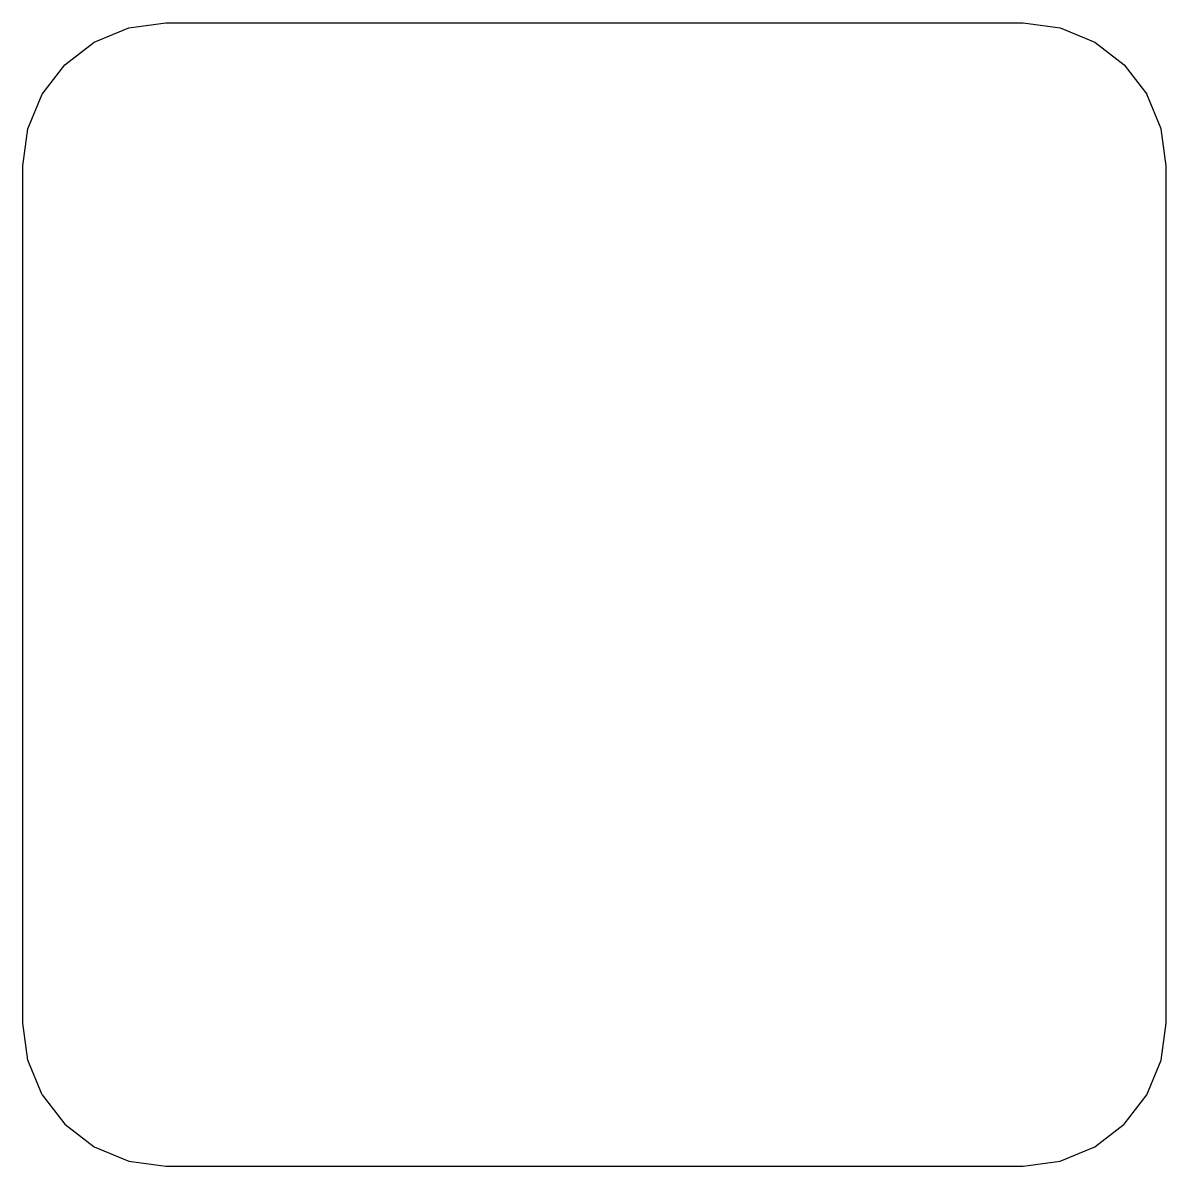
# Model space of a CAD drawing. Extents: x -37.2 to 36.8, y -37 to 37.
import ezdxf

# ---------------------------------------------------------------- set-up
doc = ezdxf.new("R2010")
doc.units = 0

msp = doc.modelspace()

# ---------------------------------------------------------------- linework, layer by layer
for p, q in [((-30.358, 36.685, 0), (-27.964, 37, 0)), ((-27.964, 37, 0), (27.536, 37, 0)), ((27.536, 37, 0), (29.93, 36.685, 0)), ((-32.589, 35.761, 0), (-30.358, 36.685, 0)), ((29.93, 36.685, 0), (32.161, 35.761, 0)), ((-34.505, 34.291, 0), (-32.589, 35.761, 0)), ((32.161, 35.761, 0), (34.077, 34.291, 0)), ((-35.975, 32.375, 0), (-34.505, 34.291, 0)), ((34.077, 34.291, 0), (35.547, 32.375, 0)), ((-36.899, 30.144, 0), (-35.975, 32.375, 0)), ((36.471, 30.144, 0), (35.547, 32.375, 0)), ((-37.214, 27.75, 0), (-36.899, 30.144, 0)), ((36.786, 27.75, 0), (36.471, 30.144, 0)), ((-37.214, -27.75, 0), (-37.214, 27.75, 0)), ((36.786, -27.75, 0), (36.786, 27.75, 0)), ((-36.899, -30.144, 0), (-37.214, -27.75, 0)), ((36.471, -30.144, 0), (36.786, -27.75, 0)), ((-35.975, -32.375, 0), (-36.899, -30.144, 0)), ((35.547, -32.375, 0), (36.471, -30.144, 0)), ((-35.975, -32.375, 0), (-34.505, -34.291, 0)), ((34.077, -34.291, 0), (35.547, -32.375, 0)), ((-34.505, -34.291, 0), (-32.589, -35.761, 0)), ((32.161, -35.761, 0), (34.077, -34.291, 0)), ((-32.589, -35.761, 0), (-30.358, -36.685, 0)), ((29.93, -36.685, 0), (32.161, -35.761, 0)), ((-30.358, -36.685, 0), (-27.964, -37, 0)), ((-27.964, -37, 0), (27.536, -37, 0)), ((27.536, -37, 0), (29.93, -36.685, 0))]:
    msp.add_line(p, q)

doc.saveas('drawing.dxf')
